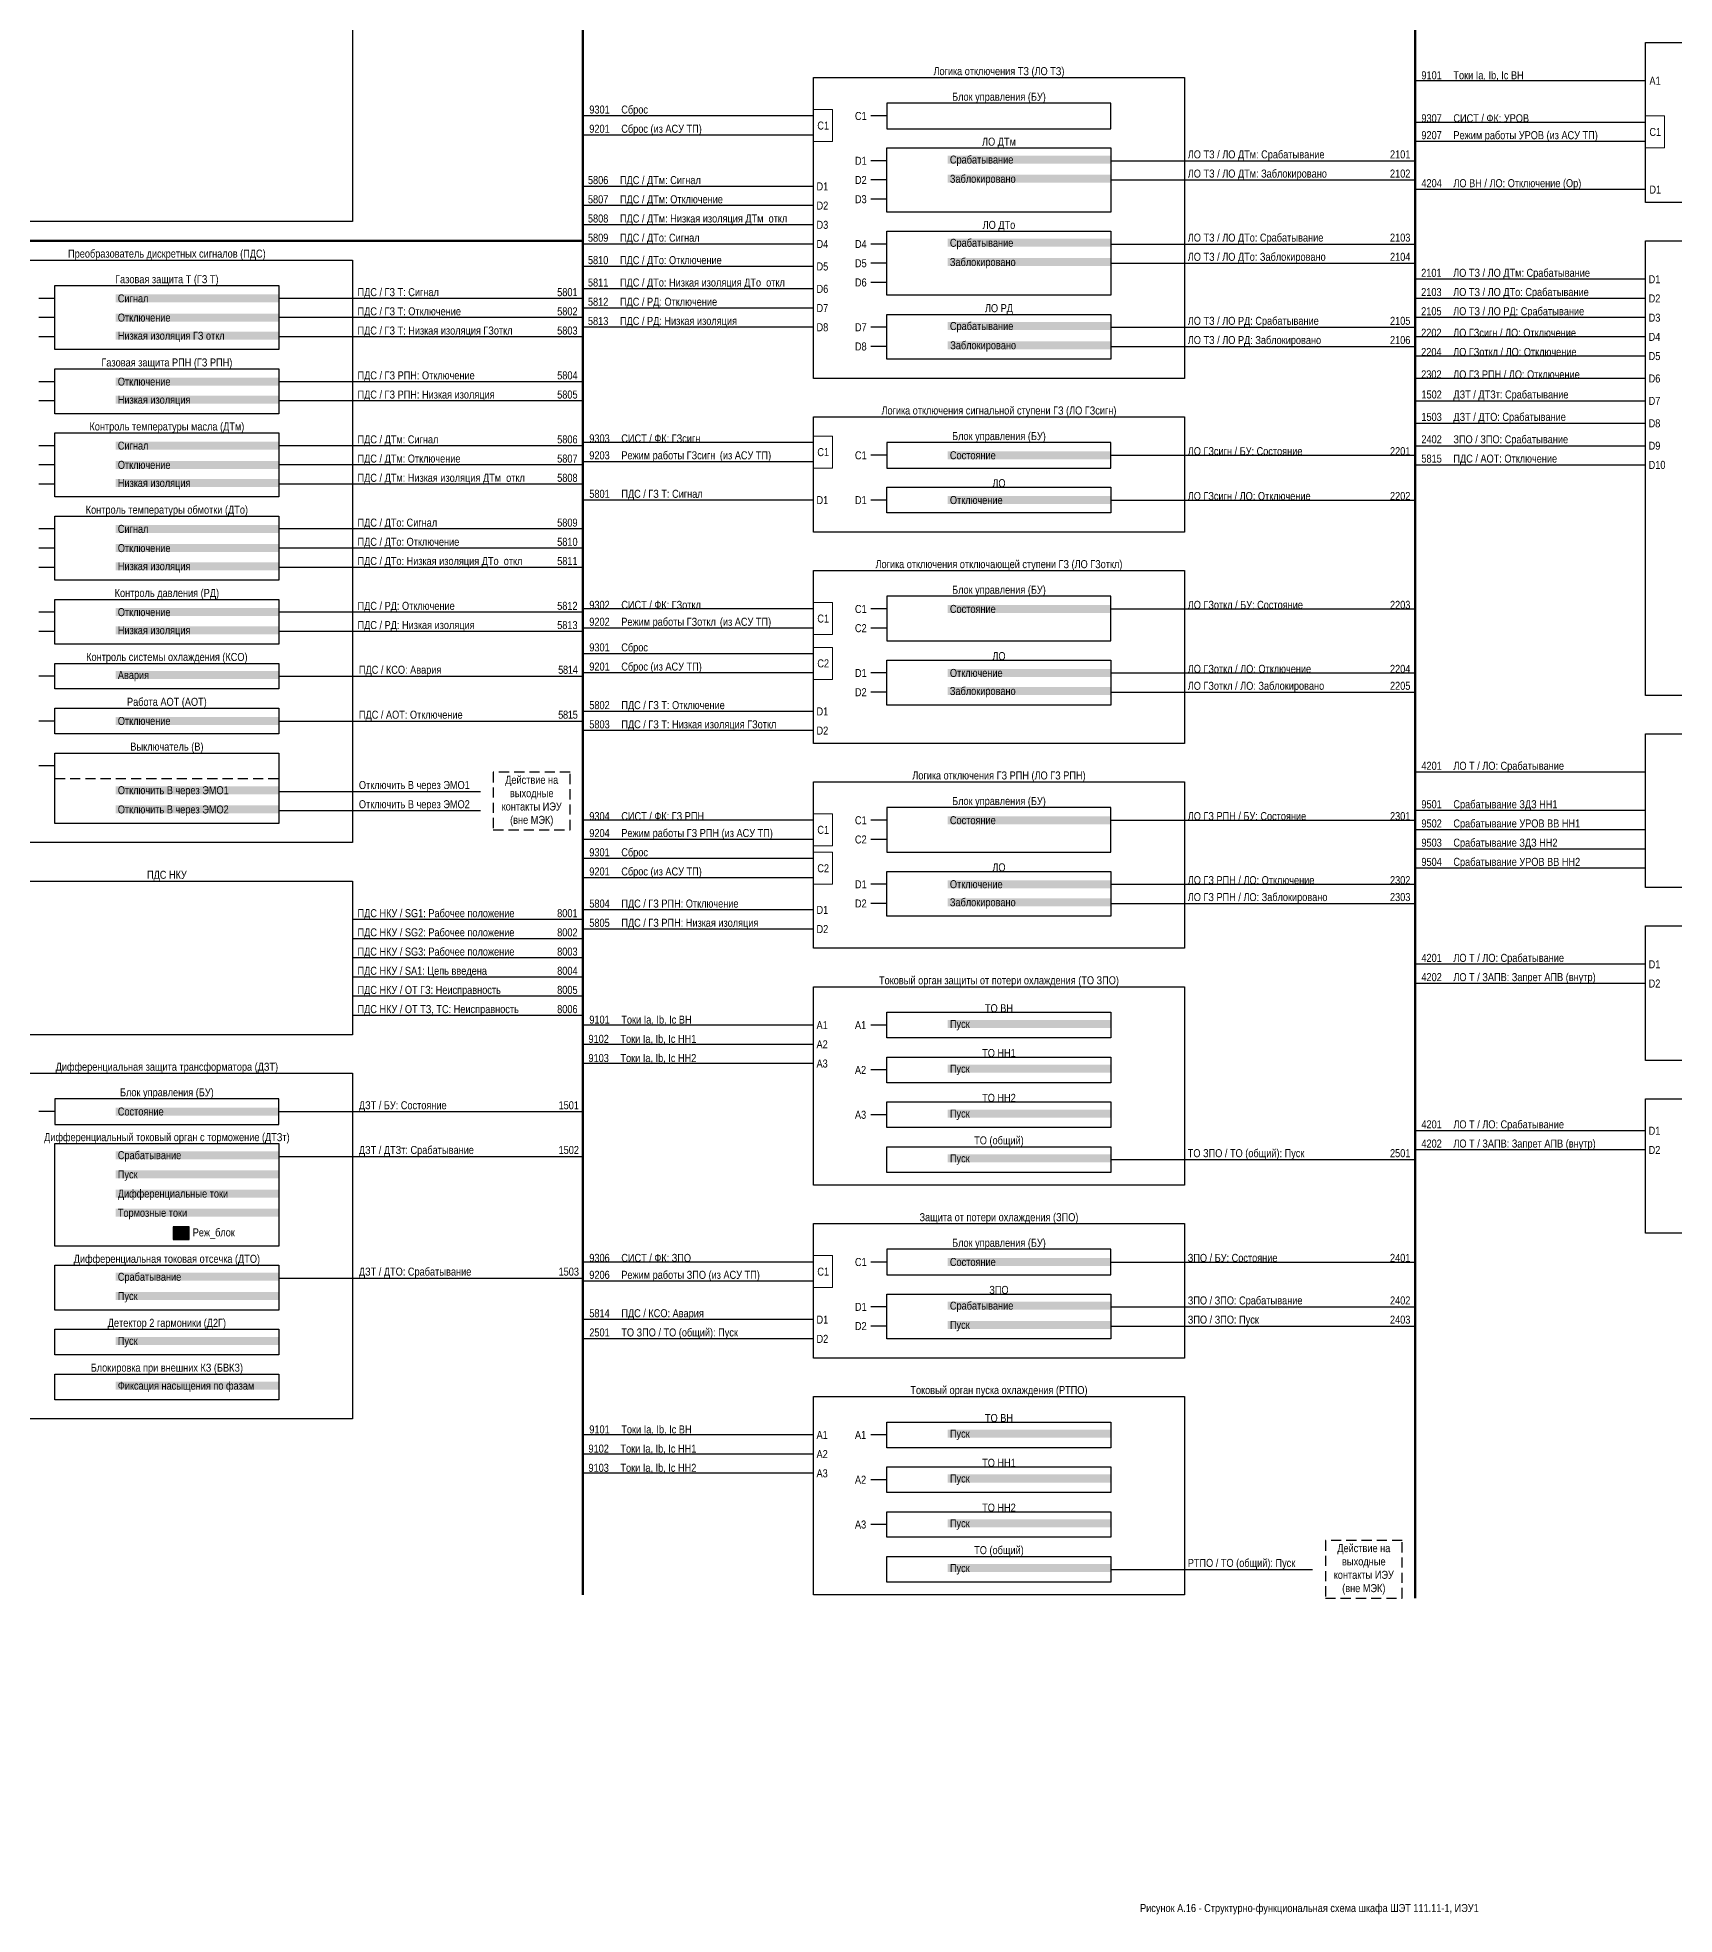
# Model space of a CAD drawing. Header units: millimetres. Extents: x 2179 to 12176, y -20554 to -12004.
# Drawn here: x 10901 to 11412, y -16856 to -16269 of the extents above; entities that cross this region are included whole.
import ezdxf
from ezdxf.enums import TextEntityAlignment as Align

# ---------------------------------------------------------------- set-up
doc = ezdxf.new("R2010")
doc.units = ezdxf.units.MM
doc.linetypes.add('HIDDEN2', pattern=[4.7625, 3.175, -1.5875])
for name, color, linetype, lineweight in [('GOOSE', 224, 'Continuous', 30), ('MMS', 190, 'Continuous', 30), ('Внутренняя шина', 4, 'Continuous', 70), ('Вход-Аналоги', 5, 'Continuous', 30), ('Линии связи', 75, 'Continuous', 30), ('Основная', 7, 'Continuous', 30), ('Сигналы внутр.', 13, 'Continuous', 30), ('Тонкая', 7, 'Continuous', 13), ('Цепи внешние', 134, 'Continuous', 30)]:
    doc.layers.add(name, color=color, linetype=linetype, lineweight=lineweight)
doc.styles.add('Narrow', font='ARIALN.TTF')
doc.styles.add('Табл дан', font='ARIALN.TTF')

# ---------------------------------------------------------------- blocks, each defined once
blk = doc.blocks.new('SW.3')
at = {"true_color": 0xadddf7}
h = blk.add_hatch(color=141, dxfattribs=at)
h.dxf.hatch_style = 1
h.paths.add_polyline_path([(5, 2), (0, 2), (0, -2), (5, -2)])
blk.add_lwpolyline([(5, 2), (0, 2), (0, -2), (5, -2)], close=True)
for points in [[(2, 1), (1, 1)], [(1, 0), (2, 0)], [(3, 0), (2, 1)], [(4, 0), (3, 0)], [(2, -1), (1, -1)]]:
    blk.add_lwpolyline(points)

msp = doc.modelspace()

# ---------------------------------------------------------------- linework, layer by layer
at = {"layer": 'Внутренняя шина'}
for points in [[(11071, -16756), (11071, -16191)], [(11331, -16757), (11331, -16191)], [(10811, -16333), (11071, -16333)]]:
    msp.add_lwpolyline(points, dxfattribs=at)
at = {"layer": 'Линии связи'}
for points in [[(11403, -16283), (11331, -16283)], [(11143, -16294), (11071, -16294)], [(11403, -16296), (11331, -16296)], [(11143, -16300), (11071, -16300)], [(11403, -16302), (11331, -16302)], [(11236, -16308), (11331, -16308)], [(11143, -16316), (11071, -16316)], [(11236, -16314), (11331, -16314)], [(11143, -16322), (11071, -16322)], [(11143, -16328), (11071, -16328)], [(11143, -16334), (11071, -16334)], [(11236, -16334), (11331, -16334)], [(11236, -16340), (11331, -16340)], [(11143, -16341), (11071, -16341)], [(11403, -16345), (11331, -16345)], [(11071, -16351), (10976, -16351)], [(11071, -16351), (10976, -16351)], [(11143, -16348), (11071, -16348)], [(11403, -16351), (11331, -16351)], [(11071, -16357), (10976, -16357)], [(11071, -16357), (10976, -16357)], [(11403, -16357), (11331, -16357)], [(11071, -16363), (10976, -16363)], [(11071, -16363), (10976, -16363)], [(11236, -16360), (11331, -16360)], [(11403, -16363), (11331, -16363)], [(11236, -16366), (11331, -16366)], [(11403, -16369), (11331, -16369)], [(11071, -16377), (10976, -16377)], [(11071, -16377), (10976, -16377)], [(11403, -16376), (11331, -16376)], [(11071, -16383), (10976, -16383)], [(11071, -16383), (10976, -16383)], [(11331, -16383), (11403, -16383)], [(11331, -16390), (11403, -16390)], [(11071, -16397), (10976, -16397)], [(11071, -16397), (10976, -16397)], [(11143, -16396), (11071, -16396)], [(11331, -16397), (11403, -16397)], [(11071, -16403), (10976, -16403)], [(11071, -16403), (10976, -16403)], [(11143, -16402), (11071, -16402)], [(11236, -16400), (11331, -16400)], [(11331, -16403), (11403, -16403)], [(11071, -16409), (10976, -16409)], [(11071, -16409), (10976, -16409)], [(11236, -16414), (11331, -16414)], [(11071, -16423), (10976, -16423)], [(11071, -16423), (10976, -16423)], [(11071, -16429), (10976, -16429)], [(11071, -16429), (10976, -16429)], [(11071, -16435), (10976, -16435)], [(11071, -16435), (10976, -16435)], [(11071, -16449), (10976, -16449)], [(11071, -16449), (10976, -16449)], [(11143, -16448), (11071, -16448)], [(11236, -16448), (11331, -16448)], [(11071, -16455), (10976, -16455)], [(11071, -16455), (10976, -16455)], [(11143, -16454), (11071, -16454)], [(11143, -16462), (11071, -16462)], [(10976, -16469), (11071, -16469)], [(11143, -16468), (11071, -16468)], [(11236, -16468), (11331, -16468)], [(11236, -16474), (11331, -16474)], [(10976, -16483), (11071, -16483)], [(11403, -16499), (11331, -16499)], [(10976, -16505), (11039, -16505)], [(10976, -16511), (11039, -16511)], [(11143, -16514), (11071, -16514)], [(11236, -16514), (11331, -16514)], [(11143, -16520), (11071, -16520)], [(11143, -16526), (11071, -16526)], [(11143, -16532), (11071, -16532)], [(11236, -16534), (11331, -16534)], [(11071, -16545), (10999, -16545)], [(11236, -16540), (11331, -16540)], [(11071, -16551), (10999, -16551)], [(11071, -16557), (10999, -16557)], [(11071, -16563), (10999, -16563)], [(11403, -16559), (11331, -16559)], [(11071, -16569), (10999, -16569)], [(11403, -16565), (11331, -16565)], [(11071, -16575), (10999, -16575)], [(11143, -16584), (11071, -16584)], [(11143, -16590), (11071, -16590)], [(10976, -16605), (11071, -16605)], [(11403, -16611), (11331, -16611)], [(10976, -16619), (11071, -16619)], [(11236, -16620), (11331, -16620)], [(11403, -16617), (11331, -16617)], [(11143, -16652), (11071, -16652)], [(11236, -16652), (11331, -16652)], [(10976, -16657), (11071, -16657)], [(11143, -16658), (11071, -16658)], [(11236, -16666), (11331, -16666)], [(11236, -16672), (11331, -16672)], [(11143, -16712), (11071, -16712)], [(11143, -16718), (11071, -16718)], [(11236, -16748), (11299, -16748)]]:
    msp.add_lwpolyline(points, dxfattribs=at)
at = {"layer": 'Линии связи', "ltscale": 0.5}
for points in [[(11403, -16317), (11331, -16317)], [(11143, -16354), (11071, -16354)], [(11143, -16360), (11071, -16360)], [(11143, -16414), (11071, -16414)], [(11143, -16480), (11071, -16480)], [(11143, -16486), (11071, -16486)], [(11403, -16511), (11331, -16511)], [(11403, -16517), (11331, -16517)], [(11403, -16523), (11331, -16523)], [(11403, -16529), (11331, -16529)], [(11143, -16542), (11071, -16542)], [(11143, -16548), (11071, -16548)], [(11143, -16578), (11071, -16578)], [(11143, -16670), (11071, -16670)], [(11143, -16676), (11071, -16676)], [(11143, -16706), (11071, -16706)]]:
    msp.add_lwpolyline(points, dxfattribs=at)
at = {"layer": 'Основная', "linetype": 'HIDDEN2'}
msp.add_line((10906, -16501), (10976, -16501), dxfattribs=at)
at = {"layer": 'Основная'}
for points in [[(10883, -16199), (10999, -16199), (10999, -16327), (10883, -16327)], [(11403, -16271), (11519, -16271), (11519, -16321), (11403, -16321)], [(11143, -16282), (11259, -16282), (11259, -16376), (11143, -16376)], [(11236, -16290), (11166, -16290), (11166, -16298), (11236, -16298)], [(11166, -16304), (11236, -16304), (11236, -16324), (11166, -16324)], [(11166, -16330), (11236, -16330), (11236, -16350), (11166, -16350)], [(11403, -16333), (11519, -16333), (11519, -16475), (11403, -16475)], [(10883, -16339), (10999, -16339), (10999, -16521), (10883, -16521)], [(10906, -16347), (10976, -16347), (10976, -16367), (10906, -16367)], [(11166, -16356), (11236, -16356), (11236, -16370), (11166, -16370)], [(10906, -16373), (10976, -16373), (10976, -16387), (10906, -16387)], [(10906, -16393), (10976, -16393), (10976, -16413), (10906, -16413)], [(11143, -16388), (11259, -16388), (11259, -16424), (11143, -16424)], [(11236, -16396), (11166, -16396), (11166, -16404), (11236, -16404)], [(11166, -16410), (11236, -16410), (11236, -16418), (11166, -16418)], [(10906, -16419), (10976, -16419), (10976, -16439), (10906, -16439)], [(11143, -16436), (11259, -16436), (11259, -16490), (11143, -16490)], [(10906, -16445), (10976, -16445), (10976, -16459), (10906, -16459)], [(11236, -16444), (11166, -16444), (11166, -16458), (11236, -16458)], [(10906, -16465), (10976, -16465), (10976, -16473), (10906, -16473)], [(11166, -16464), (11236, -16464), (11236, -16478), (11166, -16478)], [(10906, -16479), (10976, -16479), (10976, -16487), (10906, -16487)], [(11403, -16487), (11519, -16487), (11519, -16535), (11403, -16535)], [(10906, -16493), (10976, -16493), (10976, -16515), (10906, -16515)], [(11143, -16502), (11259, -16502), (11259, -16554), (11143, -16554)], [(11236, -16510), (11166, -16510), (11166, -16524), (11236, -16524)], [(10883, -16533), (10999, -16533), (10999, -16581), (10883, -16581)], [(11166, -16530), (11236, -16530), (11236, -16544), (11166, -16544)], [(11403, -16547), (11519, -16547), (11519, -16589), (11403, -16589)], [(11143, -16566), (11259, -16566), (11259, -16628), (11143, -16628)], [(11166, -16574), (11236, -16574), (11236, -16582), (11166, -16582)], [(11166, -16588), (11236, -16588), (11236, -16596), (11166, -16596)], [(10883, -16593), (10999, -16593), (10999, -16701), (10883, -16701)], [(10976, -16601), (10906, -16601), (10906, -16609), (10976, -16609)], [(11166, -16602), (11236, -16602), (11236, -16610), (11166, -16610)], [(11403, -16601), (11519, -16601), (11519, -16643), (11403, -16643)], [(10906, -16615), (10976, -16615), (10976, -16647), (10906, -16647)], [(11166, -16616), (11236, -16616), (11236, -16624), (11166, -16624)], [(11143, -16640), (11259, -16640), (11259, -16682), (11143, -16682)], [(11236, -16648), (11166, -16648), (11166, -16656), (11236, -16656)], [(10906, -16653), (10976, -16653), (10976, -16667), (10906, -16667)], [(11166, -16662), (11236, -16662), (11236, -16676), (11166, -16676)], [(10906, -16673), (10976, -16673), (10976, -16681), (10906, -16681)], [(10906, -16687), (10976, -16687), (10976, -16695), (10906, -16695)], [(11143, -16694), (11259, -16694), (11259, -16756), (11143, -16756)], [(11166, -16702), (11236, -16702), (11236, -16710), (11166, -16710)], [(11166, -16716), (11236, -16716), (11236, -16724), (11166, -16724)], [(11166, -16730), (11236, -16730), (11236, -16738), (11166, -16738)], [(11166, -16744), (11236, -16744), (11236, -16752), (11166, -16752)]]:
    msp.add_lwpolyline(points, close=True, dxfattribs=at)
for points in [[(11166, -16294), (11161, -16294)], [(11166, -16308), (11161, -16308)], [(11166, -16314), (11161, -16314)], [(11166, -16320), (11161, -16320)], [(11166, -16334), (11161, -16334)], [(11166, -16340), (11161, -16340)], [(11166, -16346), (11161, -16346)], [(10906, -16351), (10901, -16351)], [(10906, -16357), (10901, -16357)], [(10906, -16363), (10901, -16363)], [(11166, -16360), (11161, -16360)], [(11166, -16366), (11161, -16366)], [(10906, -16377), (10901, -16377)], [(10906, -16383), (10901, -16383)], [(10906, -16397), (10901, -16397)], [(10906, -16403), (10901, -16403)], [(11166, -16400), (11161, -16400)], [(10906, -16409), (10901, -16409)], [(11166, -16414), (11161, -16414)], [(10906, -16423), (10901, -16423)], [(10906, -16429), (10901, -16429)], [(10906, -16435), (10901, -16435)], [(10906, -16449), (10901, -16449)], [(11166, -16448), (11161, -16448)], [(10906, -16455), (10901, -16455)], [(11166, -16454), (11161, -16454)], [(10906, -16469), (10901, -16469)], [(11166, -16468), (11161, -16468)], [(11166, -16474), (11161, -16474)], [(10906, -16483), (10901, -16483)], [(10906, -16497), (10901, -16497)], [(11166, -16514), (11161, -16514)], [(11166, -16520), (11161, -16520)], [(11166, -16534), (11161, -16534)], [(11166, -16540), (11161, -16540)], [(11166, -16578), (11161, -16578)], [(11166, -16592), (11161, -16592)], [(10906, -16605), (10901, -16605)], [(11166, -16606), (11161, -16606)], [(11166, -16652), (11161, -16652)], [(11166, -16666), (11161, -16666)], [(11166, -16672), (11161, -16672)], [(11166, -16706), (11161, -16706)], [(11166, -16720), (11161, -16720)], [(11166, -16734), (11161, -16734)]]:
    msp.add_lwpolyline(points, dxfattribs=at)
at = {"layer": 'Основная', "linetype": 'HIDDEN2'}
for points in [[(11043, -16517), (11067, -16517), (11067, -16499), (11043, -16499)], [(11303, -16757), (11327, -16757), (11327, -16739), (11303, -16739)]]:
    msp.add_lwpolyline(points, close=True, dxfattribs=at)
at = {"layer": 'Тонкая'}
for points in [[(11143, -16292), (11149, -16292), (11149, -16302), (11143, -16302)], [(11403, -16294), (11409, -16294), (11409, -16304), (11403, -16304)], [(11143, -16394), (11149, -16394), (11149, -16404), (11143, -16404)], [(11143, -16446), (11149, -16446), (11149, -16456), (11143, -16456)], [(11143, -16460), (11149, -16460), (11149, -16470), (11143, -16470)], [(11143, -16512), (11149, -16512), (11149, -16522), (11143, -16522)], [(11143, -16524), (11149, -16524), (11149, -16534), (11143, -16534)], [(11143, -16650), (11149, -16650), (11149, -16660), (11143, -16660)]]:
    msp.add_lwpolyline(points, close=True, dxfattribs=at)

# ---------------------------------------------------------------- block references
at = {"layer": 'Основная'}
msp.add_blockref('SW.3', (10943, -16643), dxfattribs=at)

# ---------------------------------------------------------------- texts
at = {"layer": 'GOOSE', "char_height": 2.5, "width": 70, "attachment_point": 7, "style": 'Narrow'}
for s, insert in [('9501^IСрабатывание ЗДЗ НН1^I^I^I   ', (11333, -16511)), ('9502^IСрабатывание УРОВ ВВ НН1^I^I^I   ', (11333, -16517)), ('9503^IСрабатывание ЗДЗ НН2^I^I^I  ', (11333, -16523)), ('9504^IСрабатывание УРОВ ВВ НН2^I^I^I  ', (11333, -16529))]:
    msp.add_mtext(s, dxfattribs=dict(at, insert=insert))
at = {"layer": 'MMS', "char_height": 2.5, "attachment_point": 7, "style": 'Narrow'}
for s, insert, width in [('9301^IСброс', (11073, -16294), 58), ('9307^IСИСТ / ФК: УРОВ', (11333, -16296), 48), ('9201^IСброс (из АСУ ТП)', (11073, -16300), 58), ('9207^IРежим работы УРОВ (из АСУ ТП)', (11333, -16302), 70), ('9303^IСИСТ / ФК: ГЗсигн', (11073, -16396), 48), ('9203^IРежим работы ГЗсигн^I (из АСУ ТП)', (11073, -16402), 70), ('9302^IСИСТ / ФК: ГЗоткл', (11073, -16448), 48), ('9202^IРежим работы ГЗоткл^I (из АСУ ТП)', (11073, -16454), 70), ('9301^IСброс', (11073, -16462), 58), ('9201^IСброс (из АСУ ТП)', (11073, -16468), 58), ('9304^IСИСТ / ФК: ГЗ РПН', (11073, -16514), 48), ('9204^IРежим работы ГЗ РПН (из АСУ ТП)', (11073, -16520), 70), ('9301^IСброс', (11073, -16526), 58), ('9201^IСброс (из АСУ ТП)', (11073, -16532), 58), ('9306^IСИСТ / ФК: ЗПО', (11073, -16652), 48), ('9206^IРежим работы ЗПО (из АСУ ТП)', (11073, -16658), 70)]:
    msp.add_mtext(s, dxfattribs=dict(at, insert=insert, width=width))
at = {"layer": 'Вход-Аналоги', "char_height": 2.5, "attachment_point": 7, "style": 'Narrow'}
for s, insert, width in [('9101^IТоки Ia, Ib, Ic ВН', (11333, -16283), 48), ('9101^IТоки Ia, Ib, Ic ВН^I^I^I   ^I', (11073, -16578), 70), ('9102^IТоки Ia, Ib, Ic НН1^I^I   ^I', (11072.73, -16584), 70.2651), ('9103^IТоки Ia, Ib, Ic НН2   ^I^I  ^I', (11072.73, -16590), 70.2651), ('9101^IТоки Ia, Ib, Ic ВН^I^I^I   ^I', (11073, -16706), 70), ('9102^IТоки Ia, Ib, Ic НН1^I^I   ^I', (11072.73, -16712), 70.2651), ('9103^IТоки Ia, Ib, Ic НН2   ^I^I  ^I', (11072.73, -16718), 70.2651)]:
    msp.add_mtext(s, dxfattribs=dict(at, insert=insert, width=width))
at = {"layer": 'Основная', "style": 'Табл дан'}
for s, p in [('A1', (11404.25, -16283)), ('C1', (11156, -16294)), ('C1', (11144.25, -16297)), ('C1', (11404.25, -16299)), ('D1', (11156, -16308)), ('D1', (11144, -16316)), ('D2', (11156, -16314)), ('D1', (11404.25, -16317)), ('D2', (11144, -16322)), ('D3', (11156, -16320)), ('D3', (11144, -16328)), ('D4', (11144, -16334)), ('D4', (11156, -16334)), ('D5', (11144, -16341)), ('D5', (11156, -16340)), ('D6', (11156, -16346)), ('D1', (11404, -16345)), ('D6', (11144, -16348)), ('D2', (11404, -16351)), ('D7', (11144, -16354)), ('D3', (11404, -16357)), ('D8', (11144, -16360)), ('D7', (11156, -16360)), ('D4', (11404, -16363)), ('D8', (11156, -16366)), ('D5', (11404, -16369)), ('D6', (11404, -16376)), ('D7', (11404, -16383)), ('D8', (11404, -16390)), ('C1', (11144.25, -16399)), ('C1', (11156, -16400)), ('D9', (11404, -16397)), ('D10', (11404, -16403)), ('D1', (11144, -16414)), ('D1', (11156, -16414)), ('C1', (11144.25, -16451)), ('C1', (11156, -16448)), ('C2', (11156, -16454)), ('C2', (11144.25, -16465)), ('D1', (11156, -16468)), ('D2', (11156, -16474)), ('D1', (11144, -16480)), ('D2', (11144, -16486)), ('C1', (11144.25, -16517)), ('C1', (11156, -16514)), ('C2', (11156, -16520)), ('C2', (11144.25, -16529)), ('D1', (11156, -16534)), ('D2', (11156, -16540)), ('D1', (11144, -16542)), ('D2', (11144, -16548)), ('D1', (11404, -16559)), ('D2', (11404, -16565)), ('A1', (11144, -16578)), ('A1', (11156, -16578)), ('A2', (11144, -16584)), ('A3', (11144, -16590)), ('A2', (11156, -16592)), ('A3', (11156, -16606)), ('D1', (11404, -16611)), ('D2', (11404, -16617)), ('Реж_блок', (10949.07, -16642.75)), ('C1', (11156, -16652)), ('C1', (11144.25, -16655)), ('D1', (11156, -16666)), ('D1', (11144, -16670)), ('D2', (11156, -16672)), ('D2', (11144, -16676)), ('A1', (11144, -16706)), ('A1', (11156, -16706)), ('A2', (11144, -16712)), ('A3', (11144, -16718)), ('A2', (11156, -16720)), ('A3', (11156, -16734))]:
    msp.add_text(s, height=2.5, dxfattribs=at).set_placement(p, align=Align.MIDDLE_LEFT)
at = {"layer": 'Основная', "char_height": 2.5, "style": 'Narrow'}
for s, insert, width, attachment_point in [('Логика отключения ТЗ (ЛО ТЗ)', (11201, -16282), 116, 8), ('\\A1;Блок управления (БУ)', (11201, -16290), 70, 8), ('\\A1;\\pt35;ЛО ДТм', (11201, -16304), 70, 8), ('\\A1;\\pt35;ЛО ДТо', (11201, -16330), 70, 8), ('Преобразователь дискретных сигналов (ПДС)', (10941, -16339), 116, 8), ('\\A1;Газовая защита Т (ГЗ Т)', (10941, -16347), 70, 8), ('\\A1;\\pt35;ЛО РД', (11201, -16356), 70, 8), ('\\A1;Газовая защита РПН (ГЗ РПН)', (10941, -16373), 70, 8), ('Логика отключения сигнальной ступени ГЗ (ЛО ГЗсигн)', (11201, -16388), 116, 8), ('\\A1;Контроль температуры масла (ДТм)', (10941, -16393), 70, 8), ('\\A1;Блок управления (БУ)', (11201, -16396), 70, 8), ('\\A1;\\pt35;ЛО', (11201, -16410), 70, 8), ('\\A1;Контроль температуры обмотки (ДТо)', (10941, -16419), 70, 8), ('Логика отключения отключающей ступени ГЗ (ЛО ГЗоткл)', (11201, -16436), 116, 8), ('\\A1;Контроль давления (РД)', (10941, -16445), 70, 8), ('\\A1;Блок управления (БУ)', (11201, -16444), 70, 8), ('\\A1;Контроль системы охлаждения (КСО)', (10941, -16465), 70, 8), ('\\A1;\\pt35;ЛО', (11201, -16464), 70, 8), ('\\A1;Работа АОТ (АОТ)', (10941, -16479), 70, 8), ('\\A1;Выключатель (В)', (10941, -16493), 70, 8), ('Логика отключения ГЗ РПН (ЛО ГЗ РПН)', (11201, -16502), 116, 8), ('Действие на выходные контакты ИЭУ (вне МЭК)', (11055, -16508), 24, 5), ('\\A1;Блок управления (БУ)', (11201, -16510), 70, 8), ('\\A1;\\pt35;ЛО', (11201, -16530), 70, 8), ('ПДС НКУ', (10941, -16533), 116, 8), ('\\pt130;Токовый орган защиты от потери охлаждения (ТО ЗПО)', (11201, -16566), 116, 8), ('\\A1;ТО ВН', (11201, -16574), 70, 8), ('\\A1;\\pt35;ТО НН1', (11201, -16588), 70, 8), ('\\pt130,142.5;Дифференциальная защита трансформатора (ДЗТ)', (10941, -16593), 116, 8), ('\\A1;Блок управления (БУ)', (10941, -16601), 70, 8), ('\\A1;\\pt35;ТО НН2', (11201, -16602), 70, 8), ('\\A1;Дифференциальный токовый орган с торможение (ДТЗт)', (10941, -16615), 86, 8), ('\\A1;\\pt35;ТО (общий)', (11201, -16616), 70, 8), ('Защита от потери охлаждения (ЗПО)', (11201, -16640), 116, 8), ('\\A1;Блок управления (БУ)', (11201, -16648), 70, 8), ('\\A1;Дифференциальная токовая отсечка (ДТО)', (10941, -16653), 70, 8), ('\\A1;ЗПО', (11201, -16662), 70, 8), ('\\A1;Детектор 2 гармоники (Д2Г)', (10941, -16673), 70, 8), ('\\A1;Блокировка при внешних КЗ (БВКЗ)', (10941, -16687), 70, 8), ('\\pt130;Токовый орган пуска охлаждения (РТПО)', (11201, -16694), 116, 8), ('\\A1;ТО ВН', (11201, -16702), 70, 8), ('\\A1;\\pt35;ТО НН1', (11201, -16716), 70, 8), ('\\A1;\\pt35;ТО НН2', (11201, -16730), 70, 8), ('\\A1;\\pt35;ТО (общий)', (11201, -16744), 70, 8), ('Действие на выходные контакты ИЭУ (вне МЭК)', (11315, -16748), 24, 5), ('\\pt55;Рисунок А.16 - Структурно-функциональная схема шкафа ШЭТ 111.11-1, ИЭУ1', (11298, -16855.81), 974, 8)]:
    msp.add_mtext(s, dxfattribs=dict(at, insert=insert, width=width, attachment_point=attachment_point))
at = {"layer": 'Основная', "char_height": 2.5, "width": 51, "attachment_point": 4, "style": 'Narrow', "bg_fill": 1, "box_fill_scale": 1, "bg_fill_color": 9, "bg_fill_transparency": 0}
for s, insert in [('\\pl0.67568;Срабатывание', (11185, -16308)), ('\\pl0.67568;Заблокировано', (11185, -16314)), ('\\pl0.67568;Срабатывание', (11185, -16334)), ('\\pl0.67568;Заблокировано', (11185, -16340)), ('\\pl0.67568;Сигнал', (10925, -16351)), ('\\pl0.67568;Отключение', (10925, -16357)), ('\\pl0.67568;Низкая изоляция ГЗ откл', (10925, -16363)), ('\\pl0.67568;Срабатывание', (11185, -16360)), (' Заблокировано', (11185, -16366)), ('\\pl0.67568;Отключение', (10925, -16377)), ('\\pl0.67568;Низкая изоляция', (10925, -16383)), ('\\pl0.67568;Сигнал', (10925, -16397)), ('\\pl0.67568;Состояние', (11185, -16400)), ('\\pl0.67568;Отключение', (10925, -16403)), ('\\pl0.67568;Низкая изоляция', (10925, -16409)), ('\\pl0.67568;Отключение', (11185, -16414)), ('\\pl0.67568;Сигнал', (10925, -16423)), ('\\pl0.67568;Отключение', (10925, -16429)), ('\\pl0.67568;Низкая изоляция', (10925, -16435)), ('\\pl0.67568;Отключение', (10925, -16449)), ('\\pl0.67568;Состояние', (11185, -16448)), ('\\pl0.67568;Низкая изоляция', (10925, -16455)), ('\\pl0.67568;Авария', (10925, -16469)), ('\\pl0.67568;Отключение', (11185, -16468)), ('\\pl0.67568;Заблокировано', (11185, -16474)), ('\\pl0.67568;Отключение', (10925, -16483)), ('\\pl0.67568;Отключить В через ЭМО1', (10925, -16505)), ('\\pl0.67568;Отключить В через ЭМО2', (10925, -16511)), ('\\pl0.67568;Состояние', (11185, -16514)), ('\\pl0.67568;Отключение', (11185, -16534)), ('\\pl0.67568;Заблокировано', (11185, -16540)), ('\\pl0.67568;Пуск', (11185, -16578)), ('\\pl0.67568;Пуск', (11185, -16592)), ('\\pl0.67568;Состояние', (10925, -16605)), ('\\pl0.67568;Пуск', (11185, -16606)), ('\\pl0.67568;Срабатывание', (10925, -16619)), ('\\pl0.67568;Пуск', (11185, -16620)), ('\\pl0.67568;Пуск', (10925, -16625)), ('\\pl0.67568;Дифференциальные токи', (10925, -16631)), ('\\pl0.67568;Тормозные токи', (10925, -16637)), ('\\pl0.67568;Состояние', (11185, -16652)), ('\\pl0.67568;Срабатывание', (10925, -16657)), ('\\pl0.67568;Пуск', (10925, -16663)), ('\\pl0.67568;Срабатывание', (11185, -16666)), ('\\pl0.67568;Пуск', (11185, -16672)), ('\\pl0.67568;Пуск', (10925, -16677)), ('\\pl0.67568;Фиксация насыщения по фазам', (10925, -16691)), ('\\pl0.67568;Пуск', (11185, -16706)), ('\\pl0.67568;Пуск', (11185, -16720)), ('\\pl0.67568;Пуск', (11185, -16734)), ('\\pl0.67568;Пуск', (11185, -16748))]:
    msp.add_mtext(s, dxfattribs=dict(at, insert=insert))
at = {"layer": 'Сигналы внутр.', "char_height": 2.5, "attachment_point": 7}
for s, insert, width, style in [('\\pt50,60;ЛО ТЗ / {\\A1;ЛО ДТм: Срабатывание^I^I    2101}', (11260, -16308), 71, 'Табл дан'), ('ЛО ТЗ / {\\A1;ЛО ДТм: Заблокировано^I^I    2102}', (11260, -16314), 71, 'Табл дан'), ('5806^IПДС / ДТм: Сигнал', (11072.57, -16316), 70.43, 'Табл дан'), ('5807^IПДС / ДТм: Отключение', (11072.57, -16322), 70.43, 'Табл дан'), ('5808^IПДС / ДТм: Низкая изоляция ДТм_откл', (11072.57, -16328), 70.43, 'Табл дан'), ('5809^IПДС / ДТо: Сигнал', (11072.57, -16334), 58.43, 'Табл дан'), ('\\pt50,60;ЛО ТЗ / {\\A1;ЛО ДТо: Срабатывание^I^I    2103}', (11260, -16334), 71, 'Табл дан'), ('5810^IПДС / ДТо: Отключение', (11072.57, -16341), 58.43, 'Табл дан'), ('ЛО ТЗ / {\\A1;ЛО ДТо: Заблокировано^I^I    2104}', (11260, -16340), 71, 'Табл дан'), ('5811^IПДС / ДТо: Низкая изоляция ДТо_откл', (11072.57, -16348), 70.43, 'Табл дан'), ('2101^IЛО ТЗ / {\\A1;ЛО ДТм: Срабатывание}', (11332.93, -16345), 70.0735, 'Narrow'), ('ПДС / ГЗ Т: Сигнал^I^I   ^I^I   5801', (11000.57, -16351), 70.43, 'Табл дан'), ('5812^IПДС / РД: Отключение', (11072.57, -16354), 58.43, 'Табл дан'), ('2103^IЛО ТЗ / {\\A1;ЛО ДТо: Срабатывание}', (11332.93, -16351), 70.0735, 'Narrow'), ('ПДС / ГЗ Т: Отключение^I ^I^I   5802^I', (11000.57, -16357), 70.43, 'Табл дан'), ('5813^IПДС / РД: Низкая изоляция^I', (11072.57, -16360), 58.43, 'Табл дан'), ('\\pt50,60;ЛО ТЗ / {\\A1;ЛО РД: Срабатывание^I^I    2105}', (11260, -16360), 71, 'Табл дан'), ('2105^IЛО ТЗ / {\\A1;ЛО РД: Срабатывание}', (11332.93, -16357), 70.0735, 'Narrow'), ('\\pt50,60;ПДС / ГЗ Т: Низкая изоляция ГЗоткл^I^I   5803', (11000.57, -16363), 70.43, 'Табл дан'), ('ЛО ТЗ / {\\A1;ЛО РД: }Заблокировано^I^I    2106', (11260, -16366), 71, 'Табл дан'), ('2202^IЛО ГЗсигн / ЛО: Отключение', (11332.93, -16363), 70.0735, 'Narrow'), ('2204^IЛО ГЗоткл / ЛО: Отключение', (11332.93, -16369), 70.0735, 'Narrow'), ('ПДС / ГЗ РПН: Отключение^I ^I^I   5804^I', (11000.57, -16377), 70.43, 'Табл дан'), ('2302^IЛО ГЗ РПН / ЛО: Отключение', (11332.93, -16376), 70.0735, 'Narrow'), ('\\pt50,60,70;ПДС / ГЗ РПН: Низкая изоляция^I   ^I   5805^I', (11000.57, -16383), 70.43, 'Табл дан'), ('1502^IДЗТ / {\\A1;ДТЗт}: Срабатывание^I^I   ^I   ', (11333, -16383), 70, 'Табл дан'), ('1503^IДЗТ / {\\A1;ДТО}: Срабатывание^I^I   ^I   ', (11333, -16390), 70, 'Табл дан'), ('ПДС / ДТм: Сигнал^I^I   ^I^I   5806^I', (11000.57, -16397), 70.43, 'Табл дан'), ('ЛО ГЗсигн / БУ: Состояние^I^I^I    2201', (11260, -16400), 71, 'Табл дан'), ('2402^IЗПО / ЗПО: Срабатывание^I^I   ^I   ', (11333, -16397), 70, 'Табл дан'), ('ПДС / ДТм: Отключение^I   ^I^I   5807', (11000.57, -16403), 70.43, 'Табл дан'), ('5815^IПДС / АОТ: Отключение{\\T0.95; }   ^I   ', (11333, -16403), 70, 'Табл дан'), ('ПДС / ДТм: Низкая изоляция ДТм_откл^I   5808', (11000.57, -16409), 70.43, 'Табл дан'), ('ЛО ГЗсигн / ЛО: Отключение^I^I    ^I    2202', (11260, -16414), 71, 'Табл дан'), ('ПДС / ДТо: Сигнал^I^I   ^I^I   5809^I', (11000.57, -16423), 70.43, 'Табл дан'), ('ПДС / ДТо: Отключение^I   ^I^I   5810', (11000.57, -16429), 70.43, 'Табл дан'), ('ПДС / ДТо: Низкая изоляция ДТо_откл^I   5811^I', (11000.57, -16435), 70.43, 'Табл дан'), ('ПДС / РД: Отключение^I   ^I^I   5812^I', (11000.57, -16449), 70.43, 'Табл дан'), ('ЛО ГЗоткл / БУ: Состояние^I^I^I    2203', (11260, -16448), 71, 'Табл дан'), ('ПДС / РД: Низкая изоляция^I^I^I   5813^I', (11000.57, -16455), 70.43, 'Табл дан'), ('ПДС / КСО: Авария{\\T0.95;^I   ^I^I   ^I   5814^I}', (11001, -16469), 70, 'Табл дан'), ('ЛО ГЗоткл / ЛО: Отключение^I^I    ^I    2204', (11260, -16468), 71, 'Табл дан'), ('ЛО ГЗоткл / ЛО: Заблокировано^I^I    2205', (11260, -16474), 71, 'Табл дан'), ('ПДС / АОТ: Отключение{\\T0.95;   ^I^I   ^I   5815^I}', (11001, -16483), 70, 'Табл дан'), ('4201^IЛО Т / ЛО: Срабатывание^I^I   ^I   ', (11333, -16499), 70, 'Табл дан'), ('ЛО ГЗ РПН / БУ: Состояние^I^I^I    2301', (11260, -16514), 71, 'Табл дан'), ('ЛО ГЗ РПН / ЛО: Отключение^I^I    ^I    2302', (11260, -16534), 71, 'Табл дан'), ('ЛО ГЗ РПН / ЛО: Заблокировано^I^I    2303', (11260, -16540), 71, 'Табл дан'), ('ПДС НКУ / SG1: Рабочее положение^I^I   8001', (11000.57, -16545), 70.43, 'Табл дан'), ('ПДС НКУ / SG2: Рабочее положение^I^I   8002', (11000.57, -16551), 70.43, 'Табл дан'), ('ПДС НКУ / SG3: Рабочее положение^I^I   8003', (11000.57, -16557), 70.43, 'Табл дан'), ('4201^IЛО Т / ЛО: Срабатывание^I^I   ^I   ', (11333, -16559), 70, 'Табл дан'), ('ПДС НКУ / SA1: Цепь введена {\\A1;\\H1x;^I^I   8004}', (11000.57, -16563), 70.43, 'Табл дан'), ('4202^IЛО Т / ЗАПВ: Запрет АПВ (внутр)^I   ^I   ', (11333, -16565), 70, 'Табл дан'), ('ПДС НКУ / ОТ ГЗ: Неисправность{\\A1;^I   ^I   8005}', (11000.57, -16569), 70.43, 'Табл дан'), ('ПДС НКУ / ОТ ТЗ, ТС: Неисправность{\\A1;   ^I   8006}', (11000.57, -16575), 70.43, 'Табл дан'), ('ДЗТ / БУ: Состояние^I^I^I   ^I   1501^I', (11001, -16605), 70, 'Табл дан'), ('4201^IЛО Т / ЛО: Срабатывание^I^I   ^I   ', (11333, -16611), 70, 'Табл дан'), ('ДЗТ / {\\A1;ДТЗт}: Срабатывание^I^I   ^I   1502^I', (11001, -16619), 70, 'Табл дан'), ('4202^IЛО Т / ЗАПВ: Запрет АПВ (внутр)^I   ^I   ', (11333, -16617), 70, 'Табл дан'), ('\\pt40,50,60;ТО ЗПО / {\\A1;ТО (общий)}: Пуск^I^I    ^I    2501', (11260, -16620), 71, 'Табл дан'), ('ЗПО / БУ: Состояние^I^I^I    ^I    2401', (11260, -16652), 71, 'Табл дан'), ('ДЗТ / {\\A1;ДТО}: Срабатывание^I^I   ^I   1503^I', (11001, -16657), 70, 'Табл дан'), ('ЗПО / ЗПО: Срабатывание^I^I    ^I    2402', (11260, -16666), 71, 'Табл дан'), ('ЗПО / ЗПО: Пуск^I    ^I    ^I^I    2403', (11260, -16672), 71, 'Табл дан')]:
    msp.add_mtext(s, dxfattribs=dict(at, insert=insert, width=width, style=style))
at = {"layer": 'Сигналы внутр.', "ltscale": 0.5, "char_height": 2.5, "attachment_point": 7, "style": 'Narrow'}
for s, insert, width in [('4204^IЛО ВН / ЛО: Отключение (Op)^I', (11333, -16317), 58), ('5801^IПДС / ГЗ Т: Сигнал', (11073, -16414), 58), ('5802^IПДС / ГЗ Т: Отключение^I  ', (11073, -16480), 58), ('5803^IПДС / ГЗ Т: Низкая изоляция ГЗоткл', (11073, -16486), 70), ('5804^IПДС / ГЗ РПН: Отключение ', (11073, -16542), 58), ('5805^IПДС / ГЗ РПН: Низкая изоляция', (11073, -16548), 70), ('5814^IПДС / КСО: Авария ', (11073, -16670), 58), ('2501^IТО ЗПО / {\\A1;ТО (общий)}: Пуск', (11073, -16676), 70)]:
    msp.add_mtext(s, dxfattribs=dict(at, insert=insert, width=width))
at = {"layer": 'Цепи внешние', "char_height": 2.5, "attachment_point": 7, "style": 'Табл дан'}
for s, insert, width in [('Отключить В через ЭМО1', (11001, -16505), 70), ('Отключить В через ЭМО2', (11001, -16511), 70), ('\\pt35;РТПО / {\\A1;ТО (общий)}: Пуск', (11260, -16748), 71)]:
    msp.add_mtext(s, dxfattribs=dict(at, insert=insert, width=width))

doc.saveas('drawing.dxf')
